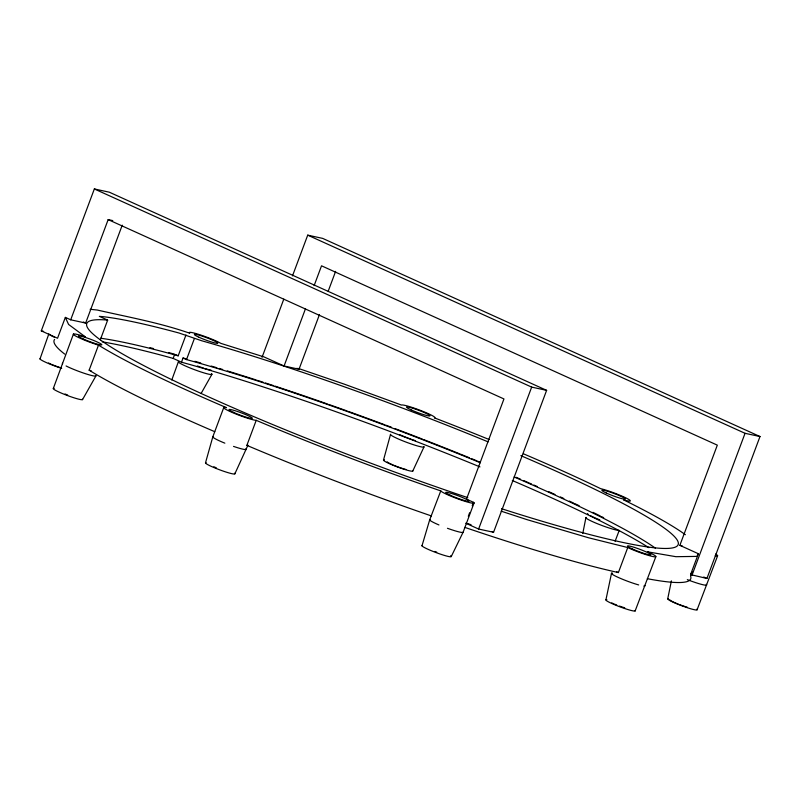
<?xml version="1.0" encoding="UTF-8"?>
<svg xmlns="http://www.w3.org/2000/svg" width="800" height="800" viewBox="0 0 800 800"><rect width="100%" height="100%" fill="white"/><g stroke="black" fill="none" stroke-linecap="round" stroke-linejoin="round"><path stroke-width="1.2" d="M582.78 533.42L585.89 517.79M667.71 598.87L671.4 580.88M605.94 599.8L611.53 573.2M383.53 459.96L390.57 434.27A17.91 1.78 20.5 0 0 407.57 442.67A17.91 1.78 20.5 0 0 423.86 446.51M205.49 462.88L212.81 436.84L223.73 407.63M421.98 545.82L429.66 519.94L440.77 490.9A302 29.99 20.5 0 1 256.22 420.33L254.84 420.17A17.91 1.78 20.5 0 1 231.76 412.27A17.91 1.78 20.5 0 1 226.19 407.6L226.5 407.67A302 29.99 20.5 0 1 98.51 345.14L96.83 344.63A17.91 1.78 20.5 0 1 74.73 335.48A17.91 1.78 20.5 0 1 83.4 336.19L85.28 336.82L68.58 324.44L65.34 317.38L57.54 338.25L41.28 330.88L94.35 188.95L109.3 192.19L546.62 390.35L493.56 532.28L478.61 529.04L465.72 523.2M40 358.97L48.84 333.9A17.91 1.78 20.5 0 0 54.49 337.3M171.79 379.99L178.38 361.78M53.31 388.47L73.44 334.03M65.34 317.38L70.7 319.81L108.16 219.61L112.76 220.61M70.7 319.81L85.65 323.05L122.24 225.18M100.29 339.83L107.66 320.12L99.33 316.35L102.92 316.66A315.68 31.35 20.5 0 1 179.08 333.03L201.77 340.78A315.68 31.35 20.5 0 1 488.12 441.88M214.78 431.7A302 29.99 20.5 0 1 89.14 370.18L98.5 345.14M102.21 341.84A320.16 31.8 20.5 0 1 166.96 356.69L173.15 358.41L174.71 354.24L168.52 352.52M100.69 338.23A315.68 31.35 20.5 0 1 171.28 353.9L178.19 355.81L185.99 334.95M173.15 358.41L181.48 362.18L183.04 358.01L186.63 359M183.04 358.01L186.52 359.59L194.32 338.72M262.05 357.3L283.8 299.13M292.5 275.87L307.72 235.15L322.67 238.39L760 436.54L706.93 578.47L690.58 574.6L698.38 553.74L679.86 545.34L717.32 445.15L321.53 265.81L314.13 285.62M431.41 515.94A302 29.99 20.5 0 1 246.86 445.37L256.22 420.33M90.13 309.29L97.24 310.03C128.16 317.07 159.88 322.8 189.76 333.23A17.91 1.78 20.5 0 1 200.04 334.81A17.91 1.78 20.5 0 1 220.82 343.36L263.97 356.9L284.07 366L305.42 308.92M284.07 366L299.02 369.24L319.5 314.48M328.21 291.18L335.61 271.38M468.32 516.25L469.62 512.77M472.22 505.81L473.52 502.33L466.48 499.15L503.95 398.95L108.16 219.61M451.3 556.45L463.17 532.09L474.09 502.88L473.52 502.33M478.61 529.04L531.67 387.11L546.62 390.35M464.87 527.4A302 29.99 20.5 0 0 618.39 572.57L627.76 547.54L629.16 548.21A17.91 1.78 20.5 0 0 652.64 556.49A17.91 1.78 20.5 0 0 649.1 552.52L647.39 551.79L675.89 556.69L696.84 556.4L698.38 553.74M655.81 556.75L635.13 610.97M691.74 572.98L690.57 576.11A302 29.99 20.5 0 1 647.36 578.71M691.98 575.24L745.05 433.31L760 436.54M717.62 555.77L697.08 609.81M615.1 541.28L618.98 531.07M412.73 471.13L423.94 447.03M234.86 473.83L247.94 445.17A17.91 1.78 20.5 0 1 247.26 445.41L246.86 445.37M201.1 393.49L211.94 374.28M82.51 399.63L95.88 376.01M690.58 574.6L692.61 572.13M107.66 320.12L104.36 319.84A315.68 31.35 20.5 0 0 167.49 377.58A315.68 31.35 20.5 0 0 467.81 497.65M41.28 330.88L43.58 331.38M679.86 545.34L682.16 545.84M627.76 547.54L588.53 537.77L526.83 519.59L501.16 511.17M186.52 359.59L193.97 361.65A315.68 31.35 20.5 0 1 480.32 462.75M181.48 362.18L189.84 364.5A320.16 31.8 20.5 0 1 479.96 466.91M89.14 370.18L91.22 370.81M257.4 380.36L263.1 382.22M265.38 382.96L273.36 385.55M467.58 523.58L471.09 524.74M274.9 386.06L290.62 391.3M298.4 368.44L344.12 384.09L401.5 405.06A17.91 1.78 20.5 0 1 420.06 410.25A17.91 1.78 20.5 0 1 434.86 417.82L434.39 417.86A302 29.99 20.5 0 1 489.21 439.55M307.72 235.15L745.05 433.31M94.35 188.95L531.67 387.11M296.9 368.28L299.02 369.24M703.73 577.02L706.93 578.47M175.58 354.63L178.19 355.81M83.41 322.03L85.65 323.05M492.19 531.66L493.56 532.28M616.64 571.74L618.4 572.58M440.77 490.9L441.42 491.52A17.91 1.78 20.5 0 0 460.56 499.85A17.91 1.78 20.5 0 0 474.09 502.88M64.74 354.12A302 29.99 20.5 0 1 54.6 339.42M514.13 476.99A315.68 31.35 20.5 0 1 655.37 548.13M685.38 534.71A302 29.99 20.5 0 0 623.59 499.86L626.16 500.56A17.91 1.78 20.5 0 0 624.68 497.33A17.91 1.78 20.5 0 0 600.98 488.74L600.71 488.69A302 29.99 20.5 0 0 523.41 453.79M520.84 455.65A315.68 31.35 20.5 0 1 678.17 544.6A315.68 31.35 20.5 0 1 501.51 508.7M512.32 480.52A320.16 31.8 20.5 0 1 648.85 547.66M194.87 361.31A320.16 31.8 20.5 0 1 200.73 362.99M211.18 366.05A320.16 31.8 20.5 0 1 216.87 367.74M219.16 368.44A320.16 31.8 20.5 0 1 222.63 369.48M227.3 370.91A320.16 31.8 20.5 0 1 239.18 374.58M240.3 374.93A320.16 31.8 20.5 0 1 256.26 379.99M291.75 391.68A320.16 31.8 20.5 0 1 308.87 397.51M310.02 397.91A320.16 31.8 20.5 0 1 327.39 403.96M328.55 404.37A320.16 31.8 20.5 0 1 347.26 411.02M348.37 411.42A320.16 31.8 20.5 0 1 364.97 417.45M366.08 417.85A320.16 31.8 20.5 0 1 384.93 424.83M386.04 425.24A320.16 31.8 20.5 0 1 391.58 427.32M394.9 428.57A320.16 31.8 20.5 0 1 422.44 439.11M423.6 439.56A320.16 31.8 20.5 0 1 440.95 446.35M442.1 446.81A320.16 31.8 20.5 0 1 459.2 453.63M460.32 454.09A320.16 31.8 20.5 0 1 469.32 457.73M471.55 458.65A320.16 31.8 20.5 0 1 477.11 460.92M478.21 461.38A320.16 31.8 20.5 0 1 480.42 462.28M516.11 477.3A320.16 31.8 20.5 0 1 520.52 479.21M523.81 480.63A320.16 31.8 20.5 0 1 528.15 482.52M529.3 483.03A320.16 31.8 20.5 0 1 531.6 484.04M533.89 485.05A320.16 31.8 20.5 0 1 537.31 486.55M548.46 491.53A320.16 31.8 20.5 0 1 554.98 494.48M560.4 496.95A320.16 31.8 20.5 0 1 563.8 498.52M569.37 501.1A320.16 31.8 20.5 0 1 573.75 503.15M574.83 503.66A320.16 31.8 20.5 0 1 579.12 505.69M592.92 512.34A320.16 31.8 20.5 0 1 600.32 515.99M601.45 516.56A320.16 31.8 20.5 0 1 603.68 517.68M635.06 610.51A15.67 1.56 20.5 0 1 618.89 606.43A15.67 1.56 20.5 0 1 606.86 599.72M644.81 585.43A17.91 1.78 20.5 0 1 643.84 586.05M638.68 584.93A17.91 1.78 20.5 0 1 618.24 577.42A17.91 1.78 20.5 0 1 612.58 573.11M624.74 607.81A11.42 1.13 20.5 0 1 619.48 606.06M616.7 605.01A11.42 1.13 20.5 0 1 614.91 604.29M614.06 603.93A11.42 1.13 20.5 0 1 611.74 602.9M696.67 609.23A15.67 1.56 20.5 0 1 682.03 605.86A15.67 1.56 20.5 0 1 668.3 598.66M706.23 584.32A17.91 1.78 20.5 0 1 687.31 579.64M715.58 554.06A17.91 1.78 20.5 0 1 715.16 555.8M687.2 607.18A11.42 1.13 20.5 0 1 685.64 606.72M684.8 606.45A11.42 1.13 20.5 0 1 679.32 604.52M678.4 604.16A11.42 1.13 20.5 0 1 670.73 600.62M669.96 600.03A11.42 1.13 20.5 0 1 669.92 599.7M619.11 530.32A17.91 1.78 20.5 0 1 599.32 524.49A17.91 1.78 20.5 0 1 586.19 517.4M599.82 519.9A17.91 1.78 20.5 0 1 590.22 515.57M588.3 514.41A17.91 1.78 20.5 0 1 587.45 513.61M412.66 470.67A15.67 1.56 20.5 0 1 396.49 466.59A15.67 1.56 20.5 0 1 384.46 459.88M405.9 469.46A11.42 1.13 20.5 0 1 393.96 465.36M393.11 465A11.42 1.13 20.5 0 1 387.21 461.82M415.53 440.7A17.91 1.78 20.5 0 1 412.4 439.66M411.32 439.28A17.91 1.78 20.5 0 1 399.75 434.72M211.48 373.62A17.91 1.78 20.5 0 1 194.74 369.77A17.91 1.78 20.5 0 1 179.06 361.54M211.05 370.15A17.92 1.78 20.5 0 1 204.75 368.49M203.77 368.19A17.92 1.78 20.5 0 1 197.39 366M61.69 368.34A15.67 1.56 20.5 0 1 45.94 362.39A15.67 1.56 20.5 0 1 40.26 358.63M61.33 367.97A11.42 1.13 20.5 0 1 51.44 364.33M50.63 363.98A11.42 1.13 20.5 0 1 48.46 362.98M450.56 555.75A15.67 1.56 20.5 0 1 437.55 553.13A15.67 1.56 20.5 0 1 422.24 545.48M463.17 532.09A17.91 1.78 20.5 0 1 447.46 528.29M438.94 524.95A17.91 1.78 20.5 0 1 429.96 519.55M436.76 552.15A11.42 1.13 20.5 0 1 434.9 551.44M234.46 473.24A15.67 1.56 20.5 0 1 219.81 469.88A15.67 1.56 20.5 0 1 206.09 462.68M245.91 448.68A17.91 1.78 20.5 0 1 233.53 446.4M224.85 443.16A17.91 1.78 20.5 0 1 213.49 436.61M216.29 467.81A11.42 1.13 20.5 0 1 213.85 466.75M82.44 399.17A15.67 1.56 20.5 0 1 66.27 395.09A15.67 1.56 20.5 0 1 54.24 388.39M95.8 375.48A17.91 1.78 20.5 0 1 85.91 373.85A17.91 1.78 20.5 0 1 66.07 365.96M62.6 363.77A17.91 1.78 20.5 0 1 62.51 363.25M67.68 395.06A11.42 1.13 20.5 0 1 65.04 393.98M149.93 347.66A320.16 31.8 20.5 0 1 153.53 348.57M631.94 548.76A12.54 1.25 20.5 0 0 650.78 554.85A12.54 1.25 20.5 0 0 634.67 547.49A12.54 1.25 20.5 0 0 631.94 548.76M606.38 493.04A12.54 1.25 20.5 0 0 625.22 499.13A12.54 1.25 20.5 0 0 609.12 491.77A12.54 1.25 20.5 0 0 606.38 493.04M411.06 409.85A12.54 1.25 20.5 0 0 429.9 415.94A12.54 1.25 20.5 0 0 413.8 408.58A12.54 1.25 20.5 0 0 411.06 409.85M198.89 337.21A12.54 1.25 20.5 0 0 217.73 343.3A12.54 1.25 20.5 0 0 201.62 335.94A12.54 1.25 20.5 0 0 198.89 337.21M450.15 495.19A12.54 1.25 20.5 0 0 468.98 501.28A12.54 1.25 20.5 0 0 452.88 493.92A12.54 1.25 20.5 0 0 450.15 495.19M233.44 412.33A12.54 1.25 20.5 0 0 252.27 418.42A12.54 1.25 20.5 0 0 236.17 411.06A12.54 1.25 20.5 0 0 233.44 412.33M82.93 338.81A12.54 1.25 20.5 0 0 101.76 344.9A12.54 1.25 20.5 0 0 85.66 337.54A12.54 1.25 20.5 0 0 82.93 338.81"/></g></svg>
